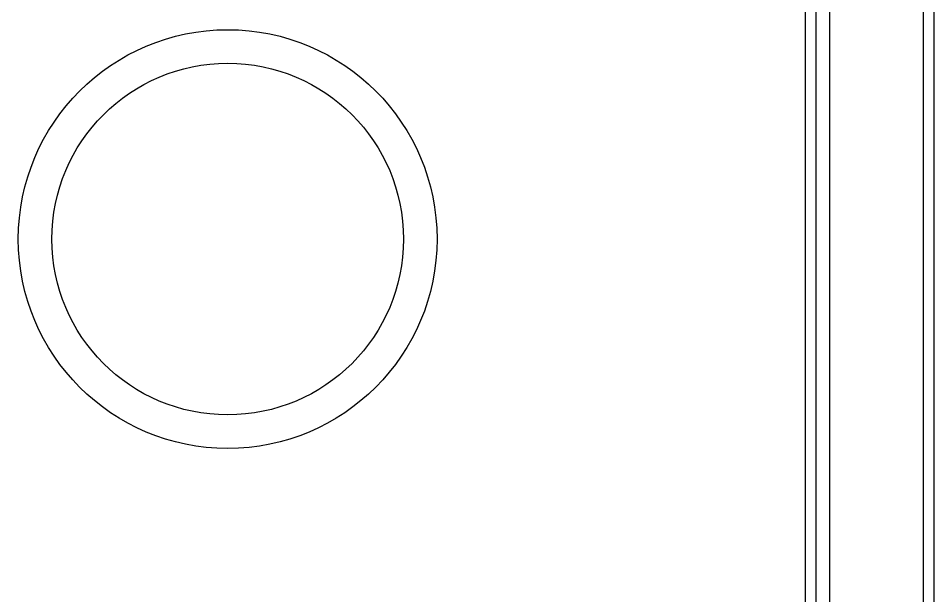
# Model space of a CAD drawing. Extents: x -3080 to 28500, y -1326 to 31609.
# Drawn here: x 6615.58 to 6628.81, y 26392.13 to 26400.48 of the extents above; entities that cross this region are included whole.
import ezdxf

# ---------------------------------------------------------------- set-up
doc = ezdxf.new("R2010")
doc.units = 0
doc.header["$LTSCALE"] = 100
doc.layers.add('0-xref', color=8, linetype='Continuous')
doc.layers.add('188K-SM-07-F10-MECH-CR PIPE-Y2257103$0$AP7P1-SM-08-FNN-120-A(4)-SMP$0$15P6-SM-08-FNN-320-A(10)-UIS-TCM$0$15P6-SM-08-FNN-00-(@10)170308-MIC$0$0-CDS', color=140, linetype='Continuous')

# ---------------------------------------------------------------- blocks, each defined once
blk = doc.blocks.new('188K-SM-07-F10-MECH-CR PIPE-Y2257103$0$CDS-CVD')
at = {"layer": '188K-SM-07-F10-MECH-CR PIPE-Y2257103$0$AP7P1-SM-08-FNN-120-A(4)-SMP$0$15P6-SM-08-FNN-320-A(10)-UIS-TCM$0$15P6-SM-08-FNN-00-(@10)170308-MIC$0$0-CDS', "ltscale": 0.1}
for p, q in [((6626.96, -72941.636), (6626.96, -72925.477)), ((6627.11, -72972.477), (6627.11, -72925.477)), ((6627.31, -72972.752), (6627.31, -72926.252)), ((6628.81, -72926.402), (6628.81, -72972.752)), ((6628.66, -72926.552), (6628.66, -72972.452)), ((6626.96, -72972.627), (6626.96, -72941.636))]:
    blk.add_line(p, q, dxfattribs=at)
for radius in [3.025, 2.54]:
    blk.add_circle((6618.61, -72937.477), radius, dxfattribs=at)
blk = doc.blocks.new('188K-SM-07-F10-MECH-CR PIPE-Y2257103')
blk.add_blockref('188K-SM-07-F10-MECH-CR PIPE-Y2257103$0$CDS-CVD', (0, 99334.763))

msp = doc.modelspace()

# ---------------------------------------------------------------- block references
at = {"layer": '0-xref'}
msp.add_blockref('188K-SM-07-F10-MECH-CR PIPE-Y2257103', (0, 0), dxfattribs=at)

doc.saveas('drawing.dxf')
